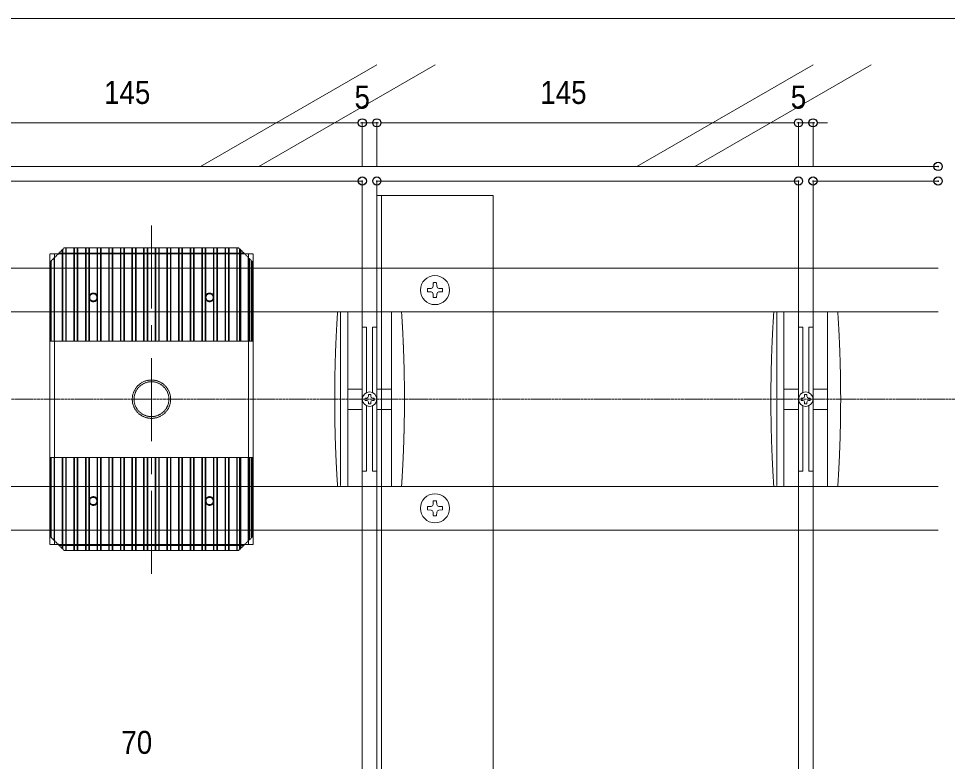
# Model space of a CAD drawing. Units: millimetres, scale not verified. Extents: x -12715 to 12220, y -3398 to 4210.
# Drawn here: x -3217.5 to -2898.1, y 3340.4 to 3595.8 of the extents above; entities that cross this region are included whole.
import ezdxf
from ezdxf.enums import TextEntityAlignment as Align

# ---------------------------------------------------------------- set-up
doc = ezdxf.new("R2010")
doc.units = ezdxf.units.MM
doc.header["$LTSCALE"] = 5.7
doc.header["$PDMODE"] = 32
doc.header["$PDSIZE"] = 2.85
doc.linetypes.add('CHAIN1', pattern=[8, 5, -1, 1, -1])
doc.linetypes.add('DASHED1', pattern=[1.8, 1.2, -0.6])
for name, color, linetype, lineweight in [('0-0_図枠', 7, 'Continuous', 9), ('0-1_デッキ', 7, 'Continuous', 9), ('0-3_寸法', 7, 'Continuous', 9), ('0-4_一般', 4, 'Continuous', 9), ('0-5_根太', 4, 'Continuous', 9), ('0-6_ビス', 2, 'Continuous', 9), ('0-7_0', 7, 'Continuous', 9), ('0-A_WQCS', 4, 'Continuous', 9), ('0-B_束', 4, 'Continuous', 9)]:
    doc.layers.add(name, color=color, linetype=linetype, lineweight=lineweight)
doc.layers.add('0-8_DEFPOINTS', color=7, linetype='Continuous')
doc.styles.add('Osaka', font='')
doc.styles.get('Osaka').set_extended_font_data('Osaka')

# ---------------------------------------------------------------- blocks, each defined once
blk = doc.blocks.new('_DOT')
at = {"layer": '0-7_0'}
for p, q in [((-20, 0), (-40, 0)), ((-10, 0), (10, 0))]:
    blk.add_line(p, q, dxfattribs=at)
blk = doc.blocks.new('グループ-222-1')
at = {"layer": '0-5_根太', "linetype": 'DASHED1'}
for p, q in [((-148038.6, 23598.7), (-126754.2, 23598.7)), ((-148038.6, 22998.7), (-126754.2, 22998.7)), ((-148038.6, 20598.7), (-126754.2, 20598.7)), ((-148038.6, 19998.7), (-126754.2, 19998.7))]:
    blk.add_line(p, q, dxfattribs=at)
at = {"layer": '0-5_根太', "linetype": 'CHAIN1'}
blk.add_line((-159793.2, 21798.7), (-125793.2, 21798.7), dxfattribs=at)
blk = doc.blocks.new('グループ-227-1')
at = {"layer": '0-6_ビス'}
for p, q in [((-133727.8, 20322.6), (-133707.5, 20332)), ((-133698.1, 20352.3), (-133707.5, 20332)), ((-133698.1, 20352.3), (-133697.4, 20399.9)), ((-133650.4, 20352.3), (-133641, 20332)), ((-133620.7, 20322.6), (-133641, 20332)), ((-133620.7, 20322.6), (-133573, 20321.9)), ((-133727.8, 20274.8), (-133775.5, 20275.5)), ((-133727.8, 20274.8), (-133707.5, 20265.4)), ((-133698.1, 20245.1), (-133707.5, 20265.4)), ((-133650.4, 20245.1), (-133651.1, 20197.5)), ((-133650.4, 20245.1), (-133641, 20265.4)), ((-133620.7, 20274.8), (-133641, 20265.4))]:
    blk.add_line(p, q, dxfattribs=at)
for points in [[(-133727.8, 20322.6), (-133775.5, 20321.9), (-133775.8, 20320.3), (-133776.1, 20318.8), (-133776.4, 20317.2), (-133776.7, 20315.7), (-133777, 20314.1), (-133777.2, 20312.6), (-133777.4, 20311), (-133777.6, 20309.5), (-133777.7, 20308), (-133777.8, 20306.4), (-133777.9, 20304.9), (-133778, 20303.3), (-133778.1, 20301.8), (-133778.1, 20300.2), (-133778.1, 20298.7), (-133778.1, 20297.2), (-133778.1, 20295.6), (-133778, 20294.1), (-133777.9, 20292.5), (-133777.8, 20291), (-133777.7, 20289.4), (-133777.6, 20287.9), (-133777.4, 20286.4), (-133777.2, 20284.8), (-133777, 20283.3), (-133776.7, 20281.7), (-133776.4, 20280.2), (-133776.1, 20278.6), (-133775.8, 20277.1), (-133775.5, 20275.5)], [(-133650.4, 20352.3), (-133651.1, 20399.9), (-133652.6, 20400.3), (-133654.2, 20400.6), (-133655.7, 20400.9), (-133657.3, 20401.2), (-133658.8, 20401.4), (-133660.3, 20401.6), (-133661.9, 20401.8), (-133663.4, 20402), (-133665, 20402.2), (-133666.5, 20402.3), (-133668.1, 20402.4), (-133669.6, 20402.5), (-133671.2, 20402.5), (-133672.7, 20402.6), (-133674.2, 20402.6), (-133675.8, 20402.6), (-133677.3, 20402.5), (-133678.9, 20402.5), (-133680.4, 20402.4), (-133682, 20402.3), (-133683.5, 20402.2), (-133685, 20402), (-133686.6, 20401.8), (-133688.1, 20401.6), (-133689.7, 20401.4), (-133691.2, 20401.2), (-133692.8, 20400.9), (-133694.3, 20400.6), (-133695.8, 20400.3), (-133697.4, 20399.9)], [(-133620.7, 20274.8), (-133573, 20275.5), (-133572.7, 20277.1), (-133572.3, 20278.6), (-133572, 20280.2), (-133571.8, 20281.7), (-133571.5, 20283.3), (-133571.3, 20284.8), (-133571.1, 20286.4), (-133570.9, 20287.9), (-133570.8, 20289.4), (-133570.6, 20291), (-133570.5, 20292.5), (-133570.5, 20294.1), (-133570.4, 20295.6), (-133570.4, 20297.2), (-133570.4, 20298.7), (-133570.4, 20300.2), (-133570.4, 20301.8), (-133570.5, 20303.3), (-133570.5, 20304.9), (-133570.6, 20306.4), (-133570.8, 20308), (-133570.9, 20309.5), (-133571.1, 20311), (-133571.3, 20312.6), (-133571.5, 20314.1), (-133571.8, 20315.7), (-133572, 20317.2), (-133572.3, 20318.8), (-133572.7, 20320.3), (-133573, 20321.9)], [(-133698.1, 20245.1), (-133697.4, 20197.5), (-133695.8, 20197.1), (-133694.3, 20196.8), (-133692.8, 20196.5), (-133691.2, 20196.2), (-133689.7, 20196), (-133688.1, 20195.8), (-133686.6, 20195.6), (-133685, 20195.4), (-133683.5, 20195.2), (-133682, 20195.1), (-133680.4, 20195), (-133678.9, 20194.9), (-133677.3, 20194.9), (-133675.8, 20194.8), (-133674.2, 20194.8), (-133672.7, 20194.8), (-133671.2, 20194.9), (-133669.6, 20194.9), (-133668.1, 20195), (-133666.5, 20195.1), (-133665, 20195.2), (-133663.4, 20195.4), (-133661.9, 20195.6), (-133660.3, 20195.8), (-133658.8, 20196), (-133657.3, 20196.2), (-133655.7, 20196.5), (-133654.2, 20196.8), (-133652.6, 20197.1), (-133651.1, 20197.5)]]:
    blk.add_lwpolyline(points, dxfattribs=at)
blk.add_circle((-133674.2, 20298.7), 200, dxfattribs=at)
blk = doc.blocks.new('グループ-228-1')
at = {"layer": '0-6_ビス'}
for p, q in [((-133650.4, 23352.3), (-133651.1, 23399.9)), ((-133727.8, 23322.6), (-133775.5, 23321.9)), ((-133727.8, 23322.6), (-133707.5, 23332)), ((-133727.8, 23274.8), (-133707.5, 23265.4)), ((-133698.1, 23352.3), (-133707.5, 23332)), ((-133698.1, 23245.1), (-133707.5, 23265.4)), ((-133650.4, 23352.3), (-133641, 23332)), ((-133650.4, 23245.1), (-133641, 23265.4)), ((-133620.7, 23322.6), (-133641, 23332)), ((-133620.7, 23274.8), (-133641, 23265.4)), ((-133620.7, 23274.8), (-133573, 23275.5)), ((-133698.1, 23245.1), (-133697.4, 23197.5))]:
    blk.add_line(p, q, dxfattribs=at)
for points in [[(-133698.1, 23352.3), (-133697.4, 23399.9), (-133695.8, 23400.3), (-133694.3, 23400.6), (-133692.8, 23400.9), (-133691.2, 23401.2), (-133689.7, 23401.4), (-133688.1, 23401.6), (-133686.6, 23401.8), (-133685, 23402), (-133683.5, 23402.2), (-133682, 23402.3), (-133680.4, 23402.4), (-133678.9, 23402.5), (-133677.3, 23402.5), (-133675.8, 23402.6), (-133674.2, 23402.6), (-133672.7, 23402.6), (-133671.2, 23402.5), (-133669.6, 23402.5), (-133668.1, 23402.4), (-133666.5, 23402.3), (-133665, 23402.2), (-133663.4, 23402), (-133661.9, 23401.8), (-133660.3, 23401.6), (-133658.8, 23401.4), (-133657.3, 23401.2), (-133655.7, 23400.9), (-133654.2, 23400.6), (-133652.6, 23400.3), (-133651.1, 23399.9)], [(-133727.8, 23274.8), (-133775.5, 23275.5), (-133775.8, 23277.1), (-133776.1, 23278.6), (-133776.4, 23280.2), (-133776.7, 23281.7), (-133777, 23283.3), (-133777.2, 23284.8), (-133777.4, 23286.4), (-133777.6, 23287.9), (-133777.7, 23289.4), (-133777.8, 23291), (-133777.9, 23292.5), (-133778, 23294.1), (-133778.1, 23295.6), (-133778.1, 23297.2), (-133778.1, 23298.7), (-133778.1, 23300.2), (-133778.1, 23301.8), (-133778, 23303.3), (-133777.9, 23304.9), (-133777.8, 23306.4), (-133777.7, 23308), (-133777.6, 23309.5), (-133777.4, 23311), (-133777.2, 23312.6), (-133777, 23314.1), (-133776.7, 23315.7), (-133776.4, 23317.2), (-133776.1, 23318.8), (-133775.8, 23320.3), (-133775.5, 23321.9)], [(-133620.7, 23322.6), (-133573, 23321.9), (-133572.7, 23320.3), (-133572.3, 23318.8), (-133572, 23317.2), (-133571.8, 23315.7), (-133571.5, 23314.1), (-133571.3, 23312.6), (-133571.1, 23311), (-133570.9, 23309.5), (-133570.8, 23308), (-133570.6, 23306.4), (-133570.5, 23304.9), (-133570.5, 23303.3), (-133570.4, 23301.8), (-133570.4, 23300.2), (-133570.4, 23298.7), (-133570.4, 23297.2), (-133570.4, 23295.6), (-133570.5, 23294.1), (-133570.5, 23292.5), (-133570.6, 23291), (-133570.8, 23289.4), (-133570.9, 23287.9), (-133571.1, 23286.4), (-133571.3, 23284.8), (-133571.5, 23283.3), (-133571.8, 23281.7), (-133572, 23280.2), (-133572.3, 23278.6), (-133572.7, 23277.1), (-133573, 23275.5)], [(-133650.4, 23245.1), (-133651.1, 23197.5), (-133652.6, 23197.1), (-133654.2, 23196.8), (-133655.7, 23196.5), (-133657.3, 23196.2), (-133658.8, 23196), (-133660.3, 23195.8), (-133661.9, 23195.6), (-133663.4, 23195.4), (-133665, 23195.2), (-133666.5, 23195.1), (-133668.1, 23195), (-133669.6, 23194.9), (-133671.2, 23194.9), (-133672.7, 23194.8), (-133674.2, 23194.8), (-133675.8, 23194.8), (-133677.3, 23194.9), (-133678.9, 23194.9), (-133680.4, 23195), (-133682, 23195.1), (-133683.5, 23195.2), (-133685, 23195.4), (-133686.6, 23195.6), (-133688.1, 23195.8), (-133689.7, 23196), (-133691.2, 23196.2), (-133692.8, 23196.5), (-133694.3, 23196.8), (-133695.8, 23197.1), (-133697.4, 23197.5)]]:
    blk.add_lwpolyline(points, dxfattribs=at)
blk.add_circle((-133674.2, 23298.7), 200, dxfattribs=at)
blk = doc.blocks.new('グループ-321-1')
at = {"layer": '0-A_WQCS'}
blk.add_line((16, -39.2), (16, -62.5), dxfattribs=at)
for points in [[(-39.2, -16), (-62.5, -16), (-62.5, 16), (-39.2, 16)], [(-16, 39.3), (-16, 62.5), (16, 62.5), (16, 39.3)], [(39.2, 16), (62.5, 16), (62.5, -16), (39.2, -16)], [(16, -62.5), (-16, -62.5), (-16, -39.2)]]:
    blk.add_lwpolyline(points, dxfattribs=at)
blk.add_circle((0, 0), 100, dxfattribs=at)
for centre, start, end in [((-39.2, 39.3), 270, 0), ((39.2, 39.3), 180, 270), ((-39.2, -39.2), 0, 90), ((39.2, -39.2), 90, 180)]:
    blk.add_arc(centre, 23.2, start, end, dxfattribs=at)
blk = doc.blocks.new('グループ-322-1')
at = {"layer": '0-A_WQCS'}
blk.add_blockref('グループ-321-1', (0, 0), dxfattribs=at)
blk = doc.blocks.new('グループ-323-1')
at = {"layer": '0-A_WQCS', "linetype": 'DASHED1'}
for p, q in [((440, 1200), (-440, 1200)), ((-400, 1193.3), (-400, -1193.3)), ((-299.7, 1200), (-299.7, -1200)), ((-99.7, 1200), (-99.7, 29.8)), ((99.7, 29.8), (99.7, 1200)), ((299.7, -1200), (299.7, 1200)), ((-99.7, 988.4), (-40, 988.4)), ((-40, 96), (-40, 988.4)), ((40, 988.4), (40, 96)), ((40, 988.4), (99.7, 988.4)), ((-99.7, 140), (-299.7, 140)), ((99.7, 140), (299.7, 140)), ((-99.7, -29.8), (-99.7, -1200)), ((-40, -988.4), (-40, -96)), ((40, -96), (40, -988.4)), ((99.7, -1200), (99.7, -29.8)), ((-99.7, -140), (-299.7, -140)), ((99.7, -140), (299.7, -140)), ((-40, -988.4), (-99.7, -988.4)), ((99.7, -988.4), (40, -988.4)), ((440, -1200), (-440, -1200))]:
    blk.add_line(p, q, dxfattribs=at)
at = {"layer": '0-A_WQCS'}
for p, q in [((-99.7, 1200), (100.3, 1200)), ((100.3, -1200), (-99.7, -1200))]:
    blk.add_line(p, q, dxfattribs=at)
at = {"layer": '0-A_WQCS', "linetype": 'DASHED1'}
for centre, start, end in [((17540, 0), 176.1817, 183.8183), ((-17540, 0), 0, 3.8183), ((-17540, 0), 356.1817, 0)]:
    blk.add_arc(centre, 18020, start, end, dxfattribs=at)
at = {"layer": '0-A_WQCS'}
blk.add_blockref('グループ-322-1', (0, 0), dxfattribs=at)
blk = doc.blocks.new('グループ-324-1')
at = {"layer": '0-A_WQCS'}
blk.add_blockref('グループ-323-1', (0, 0), dxfattribs=at)
blk = doc.blocks.new('WQCS2016平')
at = {"layer": '0-A_WQCS'}
blk.add_blockref('グループ-324-1', (0, 0), dxfattribs=at)
blk = doc.blocks.new('グループ-517-1')
at = {"layer": '0-B_束', "linetype": 'DASHED1'}
for p, q in [((-138974, 20998.7), (-136174, 20998.7)), ((-138974, 19918.7), (-138974, 20998.7)), ((-138962, 20998.7), (-138962, 19906.7)), ((-138954, 20998.7), (-138954, 19898.7)), ((-138914, 19858.7), (-138914, 20998.7)), ((-138906, 19850.7), (-138906, 20998.7)), ((-138802, 19746.7), (-138802, 20998.7)), ((-138794, 20998.7), (-138794, 19738.7)), ((-138754, 19718.7), (-138754, 20998.7)), ((-138746, 19718.7), (-138746, 20998.7)), ((-138642, 19718.7), (-138642, 20998.7)), ((-138634, 19718.7), (-138634, 20998.7)), ((-138594, 19718.7), (-138594, 20998.7)), ((-138586, 19718.7), (-138586, 20998.7)), ((-138482, 19718.7), (-138482, 20998.7)), ((-138474, 19718.7), (-138474, 20998.7)), ((-138434, 19718.7), (-138434, 20998.7)), ((-138426, 19718.7), (-138426, 20998.7)), ((-138322, 19718.7), (-138322, 20998.7)), ((-138314, 19718.7), (-138314, 20998.7)), ((-138274, 19718.7), (-138274, 20998.7)), ((-138266, 19718.7), (-138266, 20998.7)), ((-138162, 19718.7), (-138162, 20998.7)), ((-138154, 19718.7), (-138154, 20998.7)), ((-138114, 19718.7), (-138114, 20998.7)), ((-138106, 19718.7), (-138106, 20998.7)), ((-138002, 19718.7), (-138002, 20998.7)), ((-137994, 20998.7), (-137994, 19718.7)), ((-137954, 19718.7), (-137954, 20998.7)), ((-137946, 19718.7), (-137946, 20998.7)), ((-137842, 19718.7), (-137842, 20998.7)), ((-137834, 19718.7), (-137834, 20998.7)), ((-137794, 19718.7), (-137794, 20998.7)), ((-137786, 19718.7), (-137786, 20998.7)), ((-137682, 19718.7), (-137682, 20998.7)), ((-137674, 19718.7), (-137674, 20998.7)), ((-137634, 19718.7), (-137634, 20998.7)), ((-137626, 19718.7), (-137626, 20998.7)), ((-137522, 19718.7), (-137522, 20998.7)), ((-137514, 19718.7), (-137514, 20998.7)), ((-137474, 19718.7), (-137474, 20998.7)), ((-137466, 19718.7), (-137466, 20998.7)), ((-137362, 19718.7), (-137362, 20998.7)), ((-137354, 19718.7), (-137354, 20998.7)), ((-137314, 19718.7), (-137314, 20998.7)), ((-137306, 19718.7), (-137306, 20998.7)), ((-137202, 19718.7), (-137202, 20998.7)), ((-137194, 19718.7), (-137194, 20998.7)), ((-137154, 19718.7), (-137154, 20998.7)), ((-137146, 19718.7), (-137146, 20998.7)), ((-137042, 19718.7), (-137042, 20998.7)), ((-137034, 19718.7), (-137034, 20998.7)), ((-136994, 19718.7), (-136994, 20998.7)), ((-136986, 19718.7), (-136986, 20998.7)), ((-136882, 19718.7), (-136882, 20998.7)), ((-136874, 19718.7), (-136874, 20998.7)), ((-136834, 19718.7), (-136834, 20998.7)), ((-136826, 19718.7), (-136826, 20998.7)), ((-136722, 19718.7), (-136722, 20998.7)), ((-136714, 19718.7), (-136714, 20998.7)), ((-136674, 19718.7), (-136674, 20998.7)), ((-136666, 19718.7), (-136666, 20998.7)), ((-136562, 19718.7), (-136562, 20998.7)), ((-136554, 19718.7), (-136554, 20998.7)), ((-136514, 19718.7), (-136514, 20998.7)), ((-136506, 19718.7), (-136506, 20998.7)), ((-136402, 19718.7), (-136402, 20998.7)), ((-136394, 19718.7), (-136394, 20998.7)), ((-136362, 19730.7), (-136362, 20998.7)), ((-136354, 20998.7), (-136354, 19738.7)), ((-136346, 20998.7), (-136346, 19746.7)), ((-136242, 20998.7), (-136242, 19850.7)), ((-136234, 20998.7), (-136234, 19858.7)), ((-136226, 20998.7), (-136226, 19866.7)), ((-136202, 20998.7), (-136202, 19890.7)), ((-136194, 20998.7), (-136194, 19898.7)), ((-136186, 20998.7), (-136186, 19906.7)), ((-136174, 20998.7), (-136174, 19918.7)), ((-138774, 19718.7), (-138974, 19918.7)), ((-136174, 19918.7), (-136374, 19718.7)), ((-138844.1, 19788.8), (-136304, 19788.8)), ((-136374, 19718.7), (-138774, 19718.7))]:
    blk.add_line(p, q, dxfattribs=at)
for centre in [(-138374, 20398.7), (-136774, 20398.7)]:
    blk.add_circle(centre, 49.9, dxfattribs=at)
blk = doc.blocks.new('グループ-518-1')
at = {"layer": '0-B_束', "linetype": 'DASHED1'}
for p, q in [((-138774, 23878.7), (-138974, 23678.7)), ((-138844.1, 23808.6), (-136304, 23808.6)), ((-138802, 23850.7), (-138802, 22598.7)), ((-138794, 22598.7), (-138794, 23858.7)), ((-136374, 23878.7), (-138774, 23878.7)), ((-138754, 23878.7), (-138754, 22598.7)), ((-138746, 23878.7), (-138746, 22598.7)), ((-138642, 23878.7), (-138642, 22598.7)), ((-138634, 23878.7), (-138634, 22598.7)), ((-138594, 23878.7), (-138594, 22598.7)), ((-138586, 23878.7), (-138586, 22598.7)), ((-138482, 23878.7), (-138482, 22598.7)), ((-138474, 23878.7), (-138474, 22598.7)), ((-138434, 23878.7), (-138434, 22598.7)), ((-138426, 23878.7), (-138426, 22598.7)), ((-138322, 23878.7), (-138322, 22598.7)), ((-138314, 23878.7), (-138314, 22598.7)), ((-138274, 23878.7), (-138274, 22598.7)), ((-138266, 23878.7), (-138266, 22598.7)), ((-138162, 23878.7), (-138162, 22598.7)), ((-138154, 23878.7), (-138154, 22598.7)), ((-138114, 23878.7), (-138114, 22598.7)), ((-138106, 23878.7), (-138106, 22598.7)), ((-138002, 23878.7), (-138002, 22598.7)), ((-137994, 22598.7), (-137994, 23878.7)), ((-137954, 23878.7), (-137954, 22598.7)), ((-137946, 23878.7), (-137946, 22598.7)), ((-137842, 23878.7), (-137842, 22598.7)), ((-137834, 23878.7), (-137834, 22598.7)), ((-137794, 23878.7), (-137794, 22598.7)), ((-137786, 23878.7), (-137786, 22598.7)), ((-137682, 23878.7), (-137682, 22598.7)), ((-137674, 23878.7), (-137674, 22598.7)), ((-137634, 23878.7), (-137634, 22598.7)), ((-137626, 23878.7), (-137626, 22598.7)), ((-137522, 23878.7), (-137522, 22598.7)), ((-137514, 23878.7), (-137514, 22598.7)), ((-137474, 23878.7), (-137474, 22598.7)), ((-137466, 23878.7), (-137466, 22598.7)), ((-137362, 23878.7), (-137362, 22598.7)), ((-137354, 23878.7), (-137354, 22598.7)), ((-137314, 23878.7), (-137314, 22598.7)), ((-137306, 23878.7), (-137306, 22598.7)), ((-137202, 23878.7), (-137202, 22598.7)), ((-137194, 23878.7), (-137194, 22598.7)), ((-137154, 23878.7), (-137154, 22598.7)), ((-137146, 23878.7), (-137146, 22598.7)), ((-137042, 23878.7), (-137042, 22598.7)), ((-137034, 23878.7), (-137034, 22598.7)), ((-136994, 23878.7), (-136994, 22598.7)), ((-136986, 23878.7), (-136986, 22598.7)), ((-136882, 23878.7), (-136882, 22598.7)), ((-136874, 23878.7), (-136874, 22598.7)), ((-136834, 23878.7), (-136834, 22598.7)), ((-136826, 23878.7), (-136826, 22598.7)), ((-136722, 23878.7), (-136722, 22598.7)), ((-136714, 23878.7), (-136714, 22598.7)), ((-136674, 23878.7), (-136674, 22598.7)), ((-136666, 23878.7), (-136666, 22598.7)), ((-136562, 23878.7), (-136562, 22598.7)), ((-136554, 23878.7), (-136554, 22598.7)), ((-136514, 23878.7), (-136514, 22598.7)), ((-136506, 23878.7), (-136506, 22598.7)), ((-136402, 23878.7), (-136402, 22598.7)), ((-136394, 23878.7), (-136394, 22598.7)), ((-136174, 23678.7), (-136374, 23878.7)), ((-136362, 23866.7), (-136362, 22598.7)), ((-136354, 22598.7), (-136354, 23858.7)), ((-136346, 22598.7), (-136346, 23850.7)), ((-138974, 23678.7), (-138974, 22598.7)), ((-138962, 22598.7), (-138962, 23690.7)), ((-138954, 22598.7), (-138954, 23698.7)), ((-138914, 23738.7), (-138914, 22598.7)), ((-138906, 23746.7), (-138906, 22598.7)), ((-136242, 22598.7), (-136242, 23746.7)), ((-136234, 22598.7), (-136234, 23738.7)), ((-136226, 22598.7), (-136226, 23730.7)), ((-136202, 22598.7), (-136202, 23706.7)), ((-136194, 22598.7), (-136194, 23698.7)), ((-136186, 22598.7), (-136186, 23690.7)), ((-136174, 22598.7), (-136174, 23678.7)), ((-138974, 22598.7), (-136174, 22598.7))]:
    blk.add_line(p, q, dxfattribs=at)
for centre in [(-138374, 23198.7), (-136774, 23198.7)]:
    blk.add_circle(centre, 49.9, dxfattribs=at)
blk = doc.blocks.new('グループ-519-1')
at = {"layer": '0-B_束', "linetype": 'DASHED1'}
for p, q in [((-138910, 23798.7), (-138910, 19798.7)), ((-136294, 23798.7), (-138854, 23798.7)), ((-136238, 23798.7), (-136238, 19798.7))]:
    blk.add_line(p, q, dxfattribs=at)
blk.add_lwpolyline([(-136294, 23798.7), (-136174, 23798.7), (-136174, 19798.7), (-136294, 19798.7), (-138854, 19798.7), (-138974, 19798.7), (-138974, 23798.7), (-138854, 23798.7)], dxfattribs=at)
for centre, radius in [((-138374, 23198.7), 60), ((-136774, 23198.7), 60), ((-137574, 21798.7), 264), ((-137574, 21798.7), 264), ((-137574, 21798.7), 240), ((-138374, 20398.7), 60), ((-136774, 20398.7), 60)]:
    blk.add_circle(centre, radius, dxfattribs=at)
at = {"layer": '0-B_束'}
for name in ['グループ-518-1', 'グループ-517-1']:
    blk.add_blockref(name, (0, 0), dxfattribs=at)

msp = doc.modelspace()

# ---------------------------------------------------------------- linework, layer by layer
at = {"layer": '0-0_図枠', "color": 5}
msp.add_lwpolyline([(-3781.016, 3595.811), (-1781.016, 3595.811), (-1781.016, 2295.811), (-3781.016, 2295.811)], close=True, dxfattribs=at)
at = {"layer": '0-1_デッキ'}
for p, q in [((-3244.265, 3539.968), (-3099.265, 3539.968)), ((-3099.265, 3057.468), (-3099.265, 3539.968)), ((-3094.265, 2974.968), (-3094.265, 3539.968)), ((-3094.265, 3539.968), (-2949.265, 3539.968)), ((-2949.265, 2974.968), (-2949.265, 3539.968)), ((-2944.265, 3057.468), (-2944.265, 3539.968)), ((-2944.265, 3539.968), (-2901.27, 3539.968))]:
    msp.add_line(p, q, dxfattribs=at)
at = {"layer": '0-1_デッキ', "color": 2}
for points in [[(-3094.27, 3534.968), (-3054.27, 3534.968), (-3054.27, 2984.968), (-3094.27, 2984.968)], [(-3094.27, 3534.968), (-3092.67, 3534.968), (-3092.67, 2984.968), (-3094.27, 2984.968)]]:
    msp.add_lwpolyline(points, close=True, dxfattribs=at)
at = {"layer": '0-3_寸法'}
for p, q in [((-3241.761, 3559.968), (-3101.769, 3559.968)), ((-3101.769, 3559.968), (-3104.272, 3559.968)), ((-3099.265, 3544.968), (-3099.265, 3559.968)), ((-3099.265, 3544.968), (-3099.265, 3559.968)), ((-3099.265, 3559.968), (-3094.265, 3559.968)), ((-3094.265, 3544.968), (-3094.265, 3559.968)), ((-3094.265, 3544.968), (-3094.265, 3559.968)), ((-3091.761, 3559.968), (-2951.769, 3559.968)), ((-3091.761, 3559.968), (-3089.258, 3559.968)), ((-2951.769, 3559.968), (-2954.272, 3559.968)), ((-2949.265, 3544.968), (-2949.265, 3559.968)), ((-2949.265, 3544.968), (-2949.265, 3559.968)), ((-2949.265, 3559.968), (-2944.265, 3559.968)), ((-2944.265, 3544.968), (-2944.265, 3559.968)), ((-2941.761, 3559.968), (-2939.258, 3559.968))]:
    msp.add_line(p, q, dxfattribs=at)
at = {"layer": '0-4_一般'}
for p, q in [((-3094.251, 3579.968), (-3154.873, 3544.968)), ((-3074.251, 3579.968), (-3134.873, 3544.968)), ((-2944.251, 3579.968), (-3004.873, 3544.968)), ((-2924.251, 3579.968), (-2984.873, 3544.968))]:
    msp.add_line(p, q, dxfattribs=at)
at = {"layer": '0-4_一般', "color": 3}
msp.add_line((-2901.27, 3544.968), (-3431.27, 3544.968), dxfattribs=at)
at = {"layer": '0-4_一般', "linetype": 'CHAIN1'}
msp.add_line((-3171.765, 3404.968), (-3171.765, 3524.968), dxfattribs=at)
at = {"layer": '0-8_DEFPOINTS'}
for p in [(-3099.265, 3559.968), (-3094.265, 3559.968), (-2949.265, 3559.968), (-2944.265, 3559.968), (-2901.27, 3544.968), (-3099.265, 3539.968), (-3094.265, 3539.968), (-2949.265, 3539.968), (-2944.265, 3539.968), (-2901.27, 3539.968)]:
    msp.add_point(p, dxfattribs=at)

# ---------------------------------------------------------------- block references
at = {"layer": '0-3_寸法', "xscale": 0.06259308, "yscale": 0.06259308}
for p in [(-3099.265, 3559.968), (-3099.265, 3559.968), (-2949.265, 3559.968), (-2949.265, 3559.968)]:
    msp.add_blockref('_DOT', p, dxfattribs=at)
at = {"layer": '0-3_寸法', "xscale": 0.06259308, "yscale": 0.06259308, "rotation": 180}
for p in [(-3094.265, 3559.968), (-3094.265, 3559.968), (-2944.265, 3559.968)]:
    msp.add_blockref('_DOT', p, dxfattribs=at)
at = {"layer": '0-5_根太', "xscale": 0.025, "yscale": 0.025}
msp.add_blockref('グループ-222-1', (267.586, 2920), dxfattribs=at)
at = {"layer": '0-6_ビス', "xscale": 0.025, "yscale": 0.025}
for name in ['グループ-228-1', 'グループ-227-1']:
    msp.add_blockref(name, (267.586, 2920), dxfattribs=at)
at = {"layer": '0-A_WQCS', "xscale": 0.025, "yscale": 0.025}
for p in [(-3096.765, 3464.968), (-2946.765, 3464.968)]:
    msp.add_blockref('WQCS2016平', p, dxfattribs=at)
at = {"layer": '0-B_束', "xscale": 0.025, "yscale": 0.025}
msp.add_blockref('グループ-519-1', (267.586, 2920), dxfattribs=at)

# ---------------------------------------------------------------- texts
at = {"layer": '0-3_寸法', "style": 'Osaka', "width": 0.9}
for s, p in [('145', (-3188.053, 3564.094)), ('145', (-3038.053, 3564.094)), ('5', (-3101.936, 3562.468)), ('5', (-2951.936, 3562.468)), ('70', (-3182.107, 3340.662))]:
    msp.add_text(s, height=7.918, dxfattribs=at).set_placement(p, align=Align.BOTTOM_LEFT)

doc.saveas('drawing.dxf')
